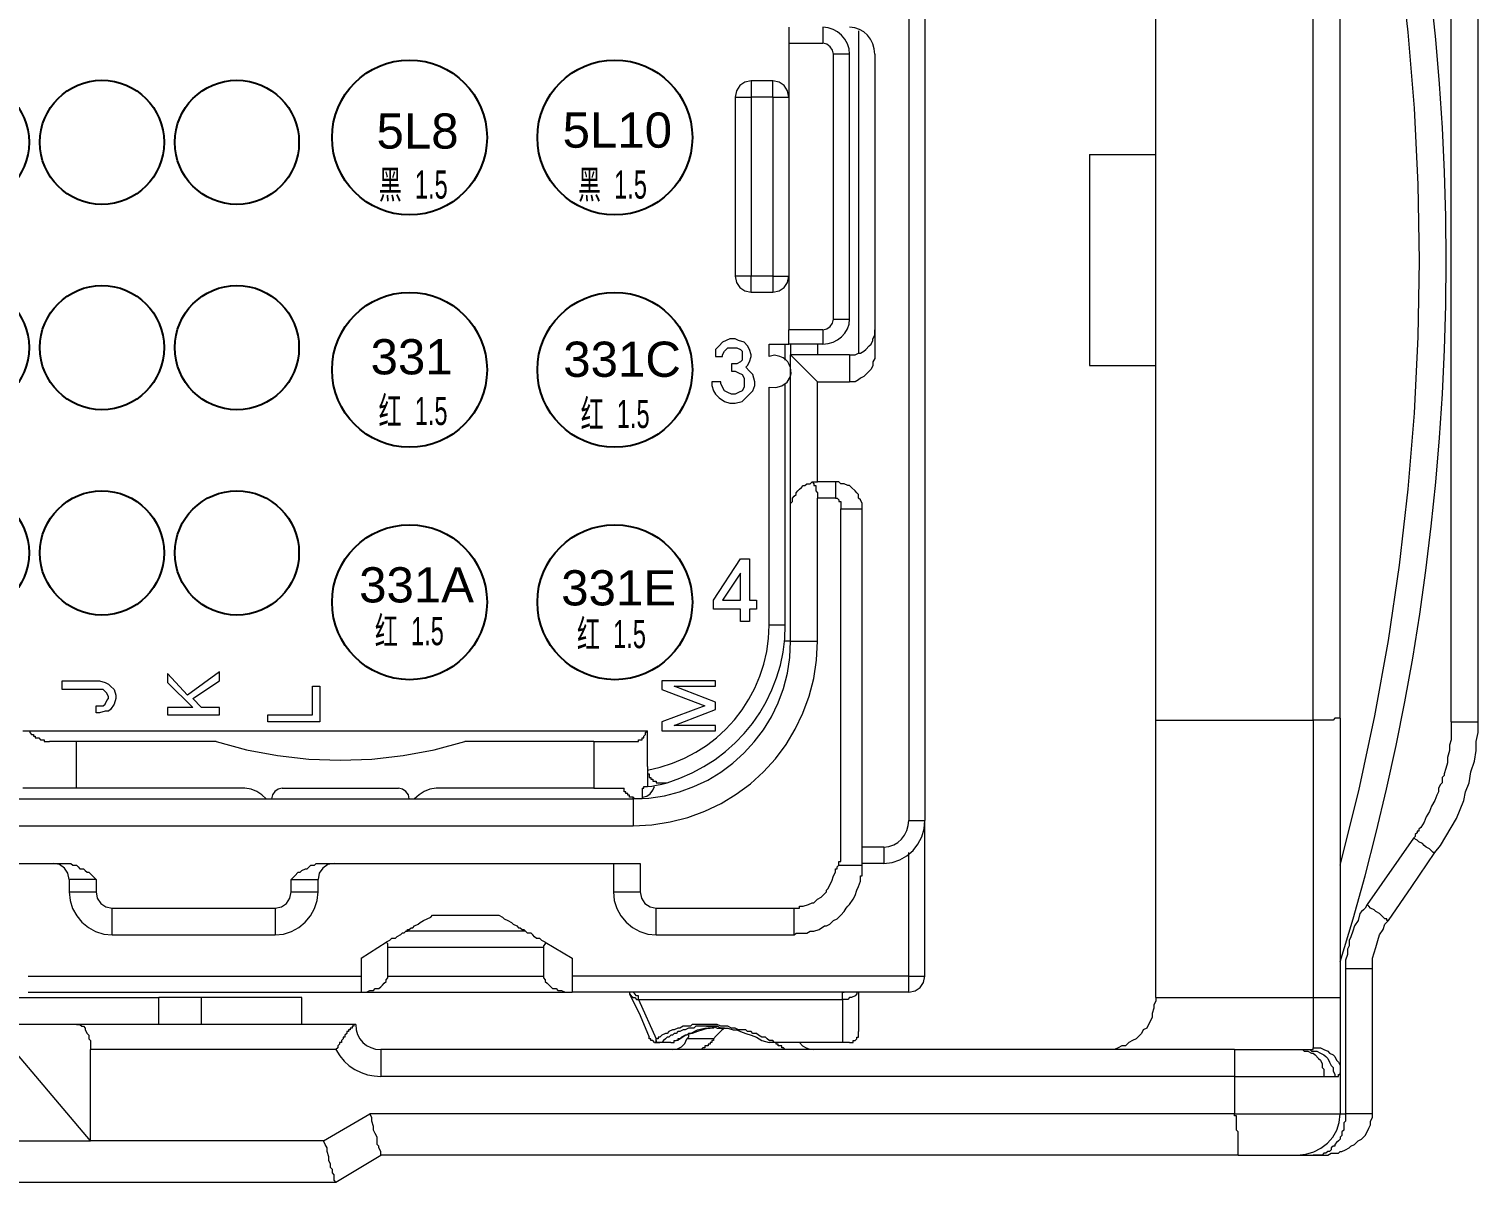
# Model space of a CAD drawing. Header units: millimetres. Extents: x 62 to 1873, y 998 to 1938.
# Drawn here: x 1420.99 to 1462.14, y 1427.22 to 1459.97 of the extents above; entities that cross this region are included whole.
import ezdxf

# ---------------------------------------------------------------- set-up
doc = ezdxf.new("R2010")
doc.units = ezdxf.units.MM
doc.layers.add('AM60', color=3, linetype='Continuous', lineweight=25)
doc.layers.add('AM_6', color=3, linetype='Continuous', lineweight=25)
doc.layers.add('线色线径', color=1, linetype='Continuous')
doc.styles.get("Standard").update_dxf_attribs({"font": 'arial.ttf'})

# ---------------------------------------------------------------- blocks, each defined once
blk = doc.blocks.new('*U10')
blk.add_circle((0, 0), 2.117)
blk = doc.blocks.new('*U11')
at = {"layer": 'AM_6', "color": 0, "linetype": 'ByBlock', "lineweight": -2, "transparency": 16777216}
for p in [(0, 21), (4.6, 21), (9.2, 21), (13.8, 21), (18.4, 21), (23, 21), (27.6, 21), (32.2, 21), (36.8, 21), (41.4, 21), (0, 14), (4.6, 14), (9.2, 14), (13.8, 14), (18.4, 14), (23, 14), (27.6, 14), (32.2, 14), (36.8, 14), (41.4, 14), (0, 7), (4.6, 7), (9.2, 7), (13.8, 7), (18.4, 7), (23, 7), (27.6, 7), (32.2, 7), (36.8, 7), (41.4, 7), (0, 0), (4.6, 0), (9.2, 0), (13.8, 0), (18.4, 0), (23, 0), (27.6, 0), (32.2, 0), (36.8, 0), (41.4, 0)]:
    blk.add_blockref('*U10', p, dxfattribs=at)
blk = doc.blocks.new('*U12')
blk.add_circle((0, 0), 2.641)
blk = doc.blocks.new('*U13')
at = {"layer": 'AM_6', "color": 0, "linetype": 'ByBlock', "lineweight": -2, "transparency": 16777216}
for p in [(0, 23.769), (7, 23.769), (0, 15.846), (7, 15.846), (0, 7.923), (7, 7.923), (0, 0), (7, 0)]:
    blk.add_blockref('*U12', p, dxfattribs=at)
blk = doc.blocks.new('A$C7FD7605A')
at = {"layer": 'AM_6', "lineweight": 9}
for points in [[(92.145, 7.51), (92.583, 8.972), (92.992, 10.441), (93.373, 11.915), (93.726, 13.395), (94.051, 14.879), (94.348, 16.368), (94.616, 17.86), (94.856, 19.357), (95.068, 20.856), (95.251, 22.359), (95.407, 23.863), (95.534, 25.37), (95.632, 26.878), (95.703, 28.388), (95.745, 29.898), (95.76, 31.409), (95.745, 32.92), (95.703, 34.43), (95.632, 35.94), (95.534, 37.448), (95.407, 38.955), (95.251, 40.459)], [(77.987, 50.547), (77.987, 12.333)], [(85.858, 15.751), (85.858, 17.035), (85.858, 18.376), (85.858, 19.66), (85.858, 20.94), (85.858, 22.285), (85.858, 23.565), (85.858, 24.906), (85.858, 26.19), (85.858, 27.47), (85.858, 28.815), (85.858, 30.095), (85.858, 31.44), (85.858, 32.72), (85.858, 34.065), (85.858, 35.345), (85.858, 36.69), (85.858, 37.97), (85.858, 39.254), (85.858, 40.596)], [(92.145, 15.812), (92.145, 17.095), (92.145, 18.437), (92.145, 19.721), (92.145, 21.001), (92.145, 22.285), (92.145, 23.626), (92.145, 24.906), (92.145, 26.19), (92.145, 27.531), (92.145, 28.815), (92.145, 30.095), (92.145, 31.44), (92.145, 32.72), (92.145, 34.004), (92.145, 35.345), (92.145, 36.629), (92.145, 37.97), (92.145, 39.254), (92.145, 40.535)], [(96.843, 15.69), (96.843, 17.095), (96.843, 18.559), (96.843, 19.903), (96.843, 21.184), (96.843, 22.346), (96.843, 23.504), (96.843, 24.479), (96.843, 25.458), (96.843, 26.129), (96.843, 26.861), (96.843, 27.409), (96.843, 28.023), (96.843, 28.51), (96.843, 28.998), (96.843, 29.425), (96.843, 29.912), (96.843, 30.587), (96.843, 31.257), (96.843, 31.989), (96.843, 32.781), (96.843, 33.699), (96.843, 34.553), (96.843, 35.589), (96.843, 36.629), (96.843, 37.727), (96.843, 38.889), (96.843, 40.169)], [(73.35, 39.376), (73.35, 39.315), (73.35, 39.254), (73.35, 39.133), (73.35, 39.072), (73.35, 39.011), (73.35, 38.889), (73.35, 38.828)], [(75.423, 38.458), (75.403, 38.639), (75.348, 38.809), (75.262, 38.965), (75.148, 39.102), (75.012, 39.215), (74.857, 39.302), (74.688, 39.357), (74.508, 39.376)], [(76.276, 38.458), (76.26, 38.639), (76.211, 38.809), (76.135, 38.965), (76.032, 39.102), (75.907, 39.215), (75.762, 39.302), (75.599, 39.357), (75.423, 39.376)], [(75.728, 39.254), (75.728, 28.266)], [(73.35, 38.828), (73.35, 29.059)], [(75.423, 29.425), (75.423, 38.458)], [(76.276, 38.458), (76.276, 28.327)], [(72.066, 37.544), (71.852, 37.501), (71.678, 37.384), (71.56, 37.209), (71.518, 36.995)], [(72.801, 37.544), (72.066, 37.544)], [(73.35, 36.995), (73.307, 37.209), (73.19, 37.384), (73.016, 37.501), (72.801, 37.544)], [(71.518, 36.995), (71.518, 30.891)], [(83.599, 35.041), (85.858, 35.041)], [(83.599, 35.041), (83.599, 27.84)], [(71.518, 30.891), (71.56, 30.677), (71.678, 30.501), (71.852, 30.382), (72.066, 30.339)], [(72.801, 30.339), (73.016, 30.382), (73.19, 30.501), (73.307, 30.677), (73.35, 30.891)], [(72.066, 30.339), (72.801, 30.339)], [(74.508, 28.571), (74.688, 28.588), (74.857, 28.636), (75.012, 28.713), (75.148, 28.815), (75.262, 28.94), (75.348, 29.086), (75.403, 29.248), (75.423, 29.425)], [(73.35, 28.571), (73.35, 28.632), (73.35, 28.693), (73.35, 28.754), (73.35, 28.815), (73.35, 28.876), (73.35, 28.998), (73.35, 29.059)], [(75.423, 28.205), (75.484, 28.205), (75.606, 28.205), (75.728, 28.266), (75.789, 28.266), (75.91, 28.327), (75.971, 28.388), (76.093, 28.51), (76.154, 28.571), (76.215, 28.693), (76.215, 28.754), (76.276, 28.876), (76.276, 28.998), (76.276, 29.059)], [(72.676, 28.571), (73.35, 28.571)], [(72.676, 27.104), (72.904, 27.093), (73.113, 27.15), (73.288, 27.276), (73.411, 27.47), (73.425, 27.567), (73.422, 27.67), (73.402, 27.775), (73.365, 27.876), (73.311, 27.969), (73.24, 28.048), (73.151, 28.108), (73.045, 28.144), (72.862, 28.19), (72.676, 28.144)], [(73.228, 28.023), (73.228, 28.571)], [(74.508, 28.571), (73.35, 28.571)], [(73.411, 28.571), (73.411, 28.205)], [(73.411, 28.205), (74.325, 27.287)], [(75.423, 28.205), (73.411, 28.205)], [(73.411, 22.955), (73.411, 28.205)], [(74.325, 28.571), (74.325, 28.205)], [(76.276, 28.327), (76.276, 28.205), (76.276, 28.084), (76.215, 27.962), (76.215, 27.84), (76.154, 27.714), (76.093, 27.653), (75.971, 27.531), (75.91, 27.47), (75.789, 27.409), (75.728, 27.348), (75.606, 27.287), (75.484, 27.287), (75.423, 27.287)], [(83.599, 27.84), (85.858, 27.84)], [(73.228, 18.985), (73.228, 27.226)], [(74.325, 27.287), (75.423, 27.287)], [(74.325, 23.87), (74.325, 27.287)], [(73.411, 22.955), (73.411, 23.016), (73.411, 23.077), (73.411, 23.138), (73.472, 23.199), (73.472, 23.26), (73.472, 23.321), (73.533, 23.382), (73.594, 23.443), (73.594, 23.504), (73.655, 23.565), (73.716, 23.626), (73.777, 23.687), (73.838, 23.748), (73.899, 23.748), (73.96, 23.809), (74.021, 23.809), (74.082, 23.809), (74.143, 23.87)], [(74.143, 23.87), (74.204, 23.87), (74.265, 23.87), (74.325, 23.87)], [(74.143, 23.87), (74.204, 23.809), (74.204, 23.748), (74.265, 23.748), (74.265, 23.626), (74.265, 23.565), (74.325, 23.504), (74.325, 23.382), (74.325, 23.321)], [(74.935, 23.87), (74.325, 23.87)], [(74.935, 23.87), (74.935, 23.809), (74.935, 23.748), (74.935, 23.687), (74.935, 23.626), (74.935, 23.565), (74.935, 23.504), (74.935, 23.382), (74.935, 23.321)], [(75.849, 22.955), (75.849, 23.077), (75.849, 23.138), (75.789, 23.26), (75.728, 23.321), (75.728, 23.443), (75.667, 23.504), (75.606, 23.565), (75.484, 23.687), (75.423, 23.748), (75.362, 23.748), (75.24, 23.809), (75.118, 23.809), (75.057, 23.87), (74.935, 23.87)], [(74.325, 18.437), (74.325, 23.321)], [(73.411, 18.437), (73.411, 22.955)], [(75.118, 22.955), (75.179, 22.955), (75.24, 22.955), (75.362, 22.955), (75.423, 22.955), (75.484, 22.955), (75.545, 22.955), (75.606, 22.955), (75.667, 22.955), (75.728, 22.955), (75.789, 22.955), (75.849, 22.955)], [(75.849, 10.805), (75.849, 10.866), (75.849, 10.927), (75.849, 10.988), (75.849, 11.049), (75.849, 11.297), (75.849, 11.541), (75.849, 11.601), (75.849, 11.662), (75.849, 11.784), (75.849, 11.845), (75.849, 11.906), (75.849, 11.967), (75.849, 13.065), (75.849, 14.166), (75.849, 14.227), (75.849, 14.288), (75.849, 15.446), (75.849, 16.604), (75.849, 16.665), (75.849, 16.73), (75.849, 16.791), (75.849, 16.852), (75.849, 16.913), (75.849, 17.035), (75.849, 17.095), (75.849, 17.156), (75.849, 17.949), (75.849, 18.741), (75.849, 19.107), (75.849, 19.412), (75.849, 19.903), (75.849, 20.391), (75.849, 21.062), (75.849, 21.732), (75.849, 21.793), (75.849, 21.915), (75.849, 21.976), (75.849, 22.037), (75.849, 22.098), (75.849, 22.22), (75.849, 22.59), (75.849, 22.955)], [(69.201, 13.613), (69.638, 13.767), (70.057, 13.952), (70.456, 14.167), (70.833, 14.411), (71.189, 14.681), (71.52, 14.976), (71.826, 15.295), (72.106, 15.636), (72.358, 15.998), (72.581, 16.379), (72.773, 16.778), (72.933, 17.193), (73.06, 17.623), (73.153, 18.066), (73.209, 18.52), (73.228, 18.985)], [(68.039, 12.15), (68.683, 12.182), (69.308, 12.278), (69.911, 12.432), (70.489, 12.643), (71.038, 12.908), (71.557, 13.222), (72.041, 13.583), (72.487, 13.989), (72.892, 14.435), (73.254, 14.919), (73.568, 15.437), (73.832, 15.987), (74.043, 16.565), (74.198, 17.168), (74.293, 17.793), (74.325, 18.437)], [(68.039, 13.065), (68.582, 13.092), (69.111, 13.173), (69.623, 13.304), (70.114, 13.483), (70.583, 13.708), (71.026, 13.976), (71.441, 14.284), (71.824, 14.629), (72.172, 15.01), (72.484, 15.423), (72.755, 15.865), (72.984, 16.335), (73.166, 16.83), (73.3, 17.347), (73.383, 17.883), (73.411, 18.437)], [(92.145, 15.812), (92.084, 15.812), (92.023, 15.812), (91.962, 15.812), (91.901, 15.751), (91.84, 15.751), (91.779, 15.751), (91.718, 15.751), (91.653, 15.751), (91.592, 15.751), (91.531, 15.751), (91.47, 15.751), (91.41, 15.751), (91.349, 15.751), (91.288, 15.751), (91.227, 15.751)], [(92.145, 15.812), (92.145, 6.29)], [(47.233, 15.385), (68.527, 15.385)], [(47.476, 15.385), (47.476, 15.324), (47.537, 15.263), (47.598, 15.263), (47.598, 15.202), (47.659, 15.202), (47.659, 15.141), (47.72, 15.141), (47.781, 15.141), (47.842, 15.08), (47.903, 15.08), (47.964, 15.08), (47.964, 15.019), (48.025, 15.019), (48.086, 15.019), (48.147, 15.019)], [(68.1, 15.019), (68.161, 15.019), (68.222, 15.019), (68.222, 15.08), (68.283, 15.08), (68.344, 15.08), (68.344, 15.141), (68.405, 15.141), (68.405, 15.202), (68.466, 15.263), (68.466, 15.324), (68.527, 15.385)], [(68.527, 14.166), (68.527, 15.385)], [(85.858, 15.751), (91.227, 15.751)], [(85.858, 6.29), (85.858, 15.751)], [(95.376, 11.236), (95.562, 11.48), (95.745, 11.784), (95.928, 12.089), (96.111, 12.394), (96.233, 12.699), (96.355, 13.004), (96.416, 13.308), (96.538, 13.613), (96.599, 13.983), (96.721, 14.348), (96.782, 14.714), (96.782, 15.019), (96.843, 15.324), (96.843, 15.69)], [(49.061, 15.019), (48.878, 15.019), (48.696, 15.019), (48.513, 15.019), (48.33, 15.019), (48.147, 15.019)], [(53.824, 15.019), (49.061, 15.019)], [(53.824, 15.019), (54.863, 14.739), (55.92, 14.539), (56.989, 14.419), (58.063, 14.379), (59.138, 14.419), (60.207, 14.539), (61.264, 14.739), (62.305, 15.019)], [(66.698, 15.019), (62.305, 15.019)], [(66.698, 15.019), (66.881, 15.019), (67.064, 15.019), (67.246, 15.019), (67.368, 15.019), (67.551, 15.019), (67.734, 15.019), (67.856, 15.019), (67.978, 15.019), (68.1, 15.019)], [(68.527, 14.166), (68.527, 14.082), (68.527, 14.044)], [(68.527, 14.166), (68.527, 13.491)], [(68.527, 14.044), (68.527, 13.983), (68.527, 13.918), (68.588, 13.918), (68.588, 13.857), (68.588, 13.796), (68.649, 13.796), (68.649, 13.735), (68.71, 13.735), (68.71, 13.674), (68.77, 13.674), (68.831, 13.674), (68.831, 13.613), (68.892, 13.613), (68.957, 13.613), (69.018, 13.613), (69.079, 13.613), (69.14, 13.613), (69.201, 13.613)], [(49.061, 13.43), (48.878, 13.43), (48.696, 13.43), (48.574, 13.43), (48.391, 13.43), (48.269, 13.43), (48.086, 13.43), (47.964, 13.43), (47.842, 13.43), (47.72, 13.43), (47.598, 13.43), (47.537, 13.43), (47.415, 13.43), (47.354, 13.43), (47.294, 13.43), (47.233, 13.43)], [(54.799, 13.43), (49.061, 13.43)], [(55.531, 13.065), (55.382, 13.199), (55.211, 13.316), (55.016, 13.399), (54.799, 13.43)], [(56.079, 13.43), (55.945, 13.399), (55.828, 13.316), (55.745, 13.199), (55.714, 13.065)], [(56.079, 13.43), (60.046, 13.43)], [(60.411, 13.065), (60.38, 13.199), (60.297, 13.316), (60.18, 13.399), (60.046, 13.43)], [(61.33, 13.43), (61.11, 13.399), (60.915, 13.316), (60.743, 13.199), (60.594, 13.065)], [(66.698, 13.43), (61.33, 13.43)], [(66.698, 13.43), (66.881, 13.43), (67.064, 13.43), (67.186, 13.43), (67.368, 13.43), (67.49, 13.43), (67.673, 13.43)], [(67.673, 13.43), (67.734, 13.43)], [(68.344, 13.125), (68.344, 13.065), (68.283, 13.065), (68.222, 13.065), (68.161, 13.065), (68.1, 13.065), (68.039, 13.125), (67.978, 13.125), (67.917, 13.125), (67.917, 13.186), (67.856, 13.186), (67.856, 13.247), (67.795, 13.247), (67.795, 13.308), (67.734, 13.308), (67.734, 13.369), (67.734, 13.43)], [(68.344, 13.125), (68.505, 13.157), (68.626, 13.24), (68.712, 13.357), (68.77, 13.491)], [(68.344, 13.43), (68.405, 13.43), (68.405, 13.491), (68.466, 13.491), (68.527, 13.491)], [(68.344, 13.43), (68.344, 13.125)], [(68.527, 13.491), (68.675, 13.502), (68.841, 13.529), (69.018, 13.568), (69.201, 13.613)], [(12.329, 13.065), (68.039, 13.065)], [(13.183, 12.15), (68.039, 12.15)], [(76.585, 10.866), (76.873, 10.897), (77.138, 10.984), (77.377, 11.121), (77.583, 11.302), (77.752, 11.521), (77.879, 11.769), (77.959, 12.042), (77.987, 12.333)], [(77.987, 7.022), (77.987, 12.333)], [(95.376, 11.236), (95.315, 11.236), (95.254, 11.297), (95.193, 11.358), (95.071, 11.419), (95.01, 11.48), (94.949, 11.541), (94.827, 11.601), (94.766, 11.662), (94.644, 11.723)], [(93.791, 8.915), (94.583, 10.074), (95.376, 11.236)], [(31.551, 10.866), (48.635, 10.866)], [(48.818, 10.317), (48.775, 10.532), (48.658, 10.706), (48.483, 10.823), (48.269, 10.866)], [(48.635, 10.866), (48.696, 10.866), (48.757, 10.866), (48.818, 10.866), (48.878, 10.866), (48.939, 10.805), (49, 10.805), (49.061, 10.805), (49.122, 10.744), (49.183, 10.683), (49.305, 10.683), (49.366, 10.622), (49.427, 10.561), (49.488, 10.561), (49.61, 10.439), (49.732, 10.317)], [(56.384, 10.317), (56.506, 10.439), (56.628, 10.561), (56.689, 10.561), (56.75, 10.622), (56.872, 10.683), (56.933, 10.683), (56.994, 10.744), (57.055, 10.805), (57.116, 10.805), (57.177, 10.805), (57.238, 10.866), (57.299, 10.866), (57.36, 10.866), (57.42, 10.866), (57.481, 10.866), (57.546, 10.866)], [(57.851, 10.866), (57.636, 10.823), (57.461, 10.706), (57.342, 10.532), (57.299, 10.317)], [(57.546, 10.866), (68.283, 10.866)], [(67.368, 10.866), (67.368, 9.891)], [(73.533, 8.424), (73.594, 8.489), (73.716, 8.489), (73.777, 8.489), (73.838, 8.489), (73.96, 8.489), (74.082, 8.55), (74.204, 8.55), (74.386, 8.611), (74.569, 8.733), (74.63, 8.733), (74.752, 8.793), (74.874, 8.915), (74.996, 8.976), (75.057, 9.037), (75.118, 9.098), (75.24, 9.22), (75.301, 9.342), (75.362, 9.403), (75.423, 9.464), (75.545, 9.647), (75.606, 9.769), (75.667, 9.952), (75.728, 10.074), (75.789, 10.257), (75.789, 10.439), (75.849, 10.439), (75.849, 10.5), (75.849, 10.561), (75.849, 10.622), (75.849, 10.683), (75.849, 10.744), (75.849, 10.805)], [(75.057, 10.805), (75.179, 10.805), (75.24, 10.805), (75.362, 10.805), (75.484, 10.805), (75.545, 10.805), (75.667, 10.805), (75.728, 10.805), (75.789, 10.805), (75.849, 10.805)], [(76.585, 10.866), (75.849, 10.866)], [(48.818, 10.317), (48.818, 9.891)], [(48.818, 9.891), (48.848, 9.6), (48.935, 9.327), (49.072, 9.078), (49.252, 8.86), (49.47, 8.679), (49.719, 8.542), (49.993, 8.454), (50.284, 8.424)], [(55.836, 8.424), (56.126, 8.454), (56.398, 8.542), (56.647, 8.679), (56.864, 8.86), (57.045, 9.078), (57.181, 9.327), (57.268, 9.6), (57.299, 9.891)], [(57.299, 9.891), (57.299, 10.317)], [(67.368, 9.891), (67.399, 9.6), (67.486, 9.327), (67.622, 9.078), (67.803, 8.86), (68.02, 8.679), (68.269, 8.542), (68.541, 8.454), (68.831, 8.424)], [(93.791, 8.915), (93.73, 8.915), (93.73, 8.976), (93.669, 8.976), (93.608, 9.037), (93.547, 9.098), (93.486, 9.159), (93.364, 9.22), (93.303, 9.281), (93.181, 9.342), (93.12, 9.403), (93.059, 9.464)], [(60.289, 8.55), (60.35, 8.55), (60.35, 8.611), (60.411, 8.611), (60.472, 8.672), (60.533, 8.672), (60.594, 8.733), (60.716, 8.793), (60.777, 8.854), (60.899, 8.915), (61.021, 8.976), (61.143, 9.037), (61.204, 9.098)], [(63.463, 9.098), (63.585, 9.037), (63.646, 8.976), (63.768, 8.915), (63.89, 8.854), (63.951, 8.793), (64.073, 8.733), (64.134, 8.672), (64.195, 8.672), (64.256, 8.611), (64.317, 8.611), (64.378, 8.55)], [(93.242, 7.266), (93.242, 7.449), (93.242, 7.631), (93.303, 7.814), (93.364, 7.997), (93.425, 8.241), (93.486, 8.424), (93.608, 8.611), (93.669, 8.793), (93.791, 8.915)], [(50.284, 8.424), (55.836, 8.424)], [(60.289, 8.55), (60.228, 8.489), (60.168, 8.489), (60.107, 8.424), (59.985, 8.363), (59.924, 8.302), (59.802, 8.302), (59.741, 8.241), (59.619, 8.18)], [(64.378, 8.55), (60.289, 8.55)], [(65.048, 8.18), (64.926, 8.241), (64.865, 8.302), (64.743, 8.302), (64.682, 8.363), (64.621, 8.424), (64.56, 8.489), (64.499, 8.489), (64.439, 8.489), (64.378, 8.55)], [(68.831, 8.424), (73.533, 8.424)], [(58.765, 7.631), (59.619, 8.18)], [(59.68, 7.997), (59.68, 8.058), (59.68, 8.119), (59.619, 8.18)], [(59.68, 7.022), (59.68, 7.997)], [(65.048, 8.18), (65.048, 8.119), (64.987, 8.058), (64.987, 7.997)], [(64.987, 7.997), (64.987, 7.022)], [(65.048, 8.18), (65.966, 7.631)], [(58.765, 7.631), (58.765, 6.473)], [(65.966, 7.631), (65.966, 6.473)], [(58.765, 6.473), (58.826, 6.473), (58.948, 6.473), (59.07, 6.534), (59.192, 6.534), (59.253, 6.595), (59.375, 6.595), (59.436, 6.656), (59.497, 6.717), (59.558, 6.778), (59.619, 6.839), (59.619, 6.9), (59.68, 6.961), (59.68, 7.022)], [(64.987, 7.022), (64.987, 6.961), (65.048, 6.9), (65.048, 6.839), (65.109, 6.778), (65.174, 6.717), (65.235, 6.656), (65.296, 6.595), (65.418, 6.595), (65.479, 6.534), (65.601, 6.534), (65.722, 6.473), (65.844, 6.473), (65.966, 6.473)], [(77.438, 6.473), (77.653, 6.516), (77.827, 6.633), (77.944, 6.808), (77.987, 7.022)], [(93.242, 2.32), (93.242, 2.686), (93.242, 3.117), (93.242, 3.421), (93.242, 3.726), (93.242, 3.97), (93.242, 4.214), (93.242, 4.397), (93.242, 4.58), (93.242, 4.884), (93.242, 5.189), (93.242, 5.616), (93.242, 6.107), (93.242, 6.656), (93.242, 7.266)], [(47.415, 6.473), (58.765, 6.473)], [(58.765, 6.473), (65.966, 6.473)], [(77.438, 6.473), (65.966, 6.473)], [(67.917, 6.473), (67.917, 6.412)], [(68.222, 6.229), (68.222, 6.351), (68.161, 6.351), (68.1, 6.412), (68.039, 6.473), (67.978, 6.473)], [(75.179, 6.229), (75.179, 6.29), (75.179, 6.351), (75.179, 6.412), (75.179, 6.473), (75.24, 6.473)], [(75.667, 6.473), (75.667, 6.412), (75.606, 6.351), (75.484, 6.29), (75.423, 6.29), (75.362, 6.229), (75.24, 6.229), (75.179, 6.229)], [(75.728, 6.473), (75.728, 5.128)], [(46.501, 6.29), (51.869, 6.29)], [(53.332, 6.29), (53.21, 6.29), (53.089, 6.29), (52.967, 6.29), (52.845, 6.29), (52.662, 6.29), (52.54, 6.29), (52.357, 6.29), (52.235, 6.29), (52.052, 6.29), (51.869, 6.29)], [(56.75, 6.29), (56.689, 6.29), (56.628, 6.29), (56.567, 6.29), (56.506, 6.29), (56.384, 6.29), (56.262, 6.29), (56.14, 6.29), (56.018, 6.29), (55.896, 6.29), (55.714, 6.29), (55.531, 6.29), (55.348, 6.29), (55.104, 6.29), (54.921, 6.29), (54.677, 6.29), (54.433, 6.29), (54.19, 6.29), (53.885, 6.29), (53.637, 6.29), (53.332, 6.29)], [(56.75, 5.372), (56.75, 6.29)], [(67.917, 6.412), (68.283, 5.681), (68.588, 4.945)], [(67.917, 6.412), (67.978, 6.351), (68.039, 6.29), (68.1, 6.29), (68.161, 6.229), (68.222, 6.229)], [(85.858, 6.29), (85.858, 6.168), (85.797, 6.046), (85.797, 5.925), (85.736, 5.742), (85.736, 5.616), (85.675, 5.494), (85.614, 5.372), (85.554, 5.25), (85.432, 5.189), (85.371, 5.067), (85.249, 4.945), (85.188, 4.884), (85.066, 4.823), (84.944, 4.763), (84.822, 4.641), (84.7, 4.641), (84.578, 4.58), (84.456, 4.519), (84.334, 4.519), (84.151, 4.519), (84.026, 4.519)], [(91.227, 6.29), (91.227, 6.229), (91.227, 6.168), (91.227, 6.046), (91.227, 5.864), (91.227, 5.681), (91.227, 5.555), (91.227, 5.372), (91.227, 5.25), (91.227, 5.128), (91.227, 5.067), (91.227, 4.945), (91.227, 4.823), (91.227, 4.763), (91.227, 4.702), (91.227, 4.641), (91.227, 4.58)], [(92.145, 6.29), (92.145, 6.229), (92.145, 6.168), (92.145, 5.925), (92.145, 5.742), (92.145, 5.494), (92.145, 5.311), (92.145, 5.128), (92.145, 4.945), (92.145, 4.763), (92.145, 4.641), (92.145, 4.458), (92.145, 4.336), (92.145, 4.214), (92.145, 4.092), (92.145, 3.97), (92.145, 3.909), (92.145, 3.787), (92.145, 3.726)], [(49.061, 5.372), (46.501, 5.372)], [(49.549, 1.406), (46.501, 5.006)], [(49.061, 5.372), (49.122, 5.372), (49.183, 5.372), (49.244, 5.311), (49.305, 5.311), (49.366, 5.25), (49.366, 5.189), (49.427, 5.067), (49.488, 5.006), (49.488, 4.884), (49.549, 4.823), (49.549, 4.702), (49.549, 4.58), (49.549, 4.519)], [(58.583, 5.372), (49.061, 5.372)], [(58.583, 5.372), (58.522, 5.372), (58.522, 5.311), (58.461, 5.311), (58.461, 5.25), (58.4, 5.25), (58.4, 5.189), (58.339, 5.189), (58.339, 5.128), (58.278, 5.128), (58.278, 5.067), (58.217, 5.006), (58.217, 4.945), (58.156, 4.945), (58.156, 4.884), (58.095, 4.823), (58.095, 4.763), (58.034, 4.763), (58.034, 4.702), (57.973, 4.641), (57.973, 4.58), (57.912, 4.519)], [(58.583, 5.372), (58.599, 5.195), (58.647, 5.033), (58.724, 4.888), (58.826, 4.763), (58.952, 4.66), (59.097, 4.583), (59.259, 4.535), (59.436, 4.519)], [(68.77, 4.763), (68.71, 4.823), (68.649, 4.823), (68.649, 4.884), (68.588, 4.884), (68.588, 4.945)], [(71.152, 5.25), (71.03, 5.25), (70.908, 5.311), (70.847, 5.311), (70.786, 5.311), (70.725, 5.311), (70.664, 5.311), (70.603, 5.311), (70.542, 5.311), (70.481, 5.311), (70.42, 5.311), (70.359, 5.311), (70.298, 5.311), (70.237, 5.311), (70.176, 5.311), (70.115, 5.25), (70.054, 5.25), (69.993, 5.25), (69.933, 5.25), (69.811, 5.189), (69.75, 5.189), (69.628, 5.128), (69.567, 5.128), (69.506, 5.067), (69.445, 5.067), (69.384, 5.006), (69.323, 5.006), (69.262, 4.945), (69.201, 4.945), (69.14, 4.884), (69.079, 4.823), (69.018, 4.763)], [(70.847, 5.311), (70.786, 5.25), (70.603, 5.25), (70.42, 5.189), (70.237, 5.128), (70.054, 5.067), (69.933, 5.067), (69.872, 5.006), (69.811, 5.006), (69.689, 4.945), (69.628, 4.884), (69.567, 4.823), (69.506, 4.823)], [(69.628, 4.884), (69.811, 5.006), (69.993, 5.067), (70.237, 5.189), (70.481, 5.25), (70.664, 5.25), (70.908, 5.311)], [(69.933, 5.006), (69.932, 4.97), (69.925, 4.945), (69.907, 4.921), (69.872, 4.884)], [(70.542, 5.311), (70.664, 5.311), (70.786, 5.311)], [(70.786, 5.311), (70.908, 5.25), (71.03, 5.25), (71.152, 5.25), (71.274, 5.25), (71.457, 5.189), (71.578, 5.189), (71.7, 5.128), (71.883, 5.067), (72.066, 5.006), (72.249, 4.945), (72.432, 4.823), (72.676, 4.763)], [(71.152, 5.25), (71.06, 5.184), (70.969, 5.09), (70.877, 4.984), (70.786, 4.884)], [(75.423, 4.763), (75.484, 4.763), (75.545, 4.763), (75.545, 4.823), (75.606, 4.823), (75.667, 4.884), (75.667, 4.945), (75.728, 4.945), (75.728, 5.006), (75.728, 5.067), (75.728, 5.128)], [(75.423, 4.763), (75.484, 4.763), (75.545, 4.763), (75.545, 4.823), (75.606, 4.823), (75.667, 4.884), (75.667, 4.945), (75.728, 4.945), (75.728, 5.006), (75.728, 5.067), (75.728, 5.128)], [(49.549, 1.406), (49.549, 4.519)], [(88.544, 4.519), (59.436, 4.519)], [(68.831, 4.823), (68.831, 4.763), (68.77, 4.763)], [(68.77, 4.763), (68.831, 4.763), (68.892, 4.763), (68.957, 4.763)], [(68.831, 4.823), (68.831, 4.884)], [(68.957, 4.763), (68.892, 4.763), (68.831, 4.763), (68.831, 4.823)], [(69.018, 4.763), (68.957, 4.763)], [(69.323, 4.763), (69.018, 4.763)], [(69.323, 4.763), (69.384, 4.763), (69.445, 4.763), (69.445, 4.823), (69.506, 4.823)], [(69.384, 4.519), (69.554, 4.542), (69.696, 4.61), (69.804, 4.724), (69.872, 4.884)], [(69.628, 4.884), (69.567, 4.884), (69.567, 4.823), (69.506, 4.823)], [(70.786, 4.884), (70.786, 4.823), (70.725, 4.823), (70.725, 4.763), (70.664, 4.763), (70.664, 4.702), (70.603, 4.702), (70.603, 4.641), (70.542, 4.641), (70.481, 4.641), (70.481, 4.58), (70.42, 4.58), (70.359, 4.519), (70.298, 4.519), (70.237, 4.519), (70.176, 4.519), (70.115, 4.519), (70.054, 4.519), (69.993, 4.519)], [(72.862, 4.763), (72.801, 4.763), (72.741, 4.763), (72.676, 4.763)], [(73.594, 4.519), (73.533, 4.519), (73.472, 4.519), (73.411, 4.519), (73.35, 4.519), (73.289, 4.519), (73.228, 4.519), (73.167, 4.58), (73.106, 4.58), (73.106, 4.641), (73.045, 4.641), (72.984, 4.641), (72.984, 4.702), (72.923, 4.702), (72.923, 4.763), (72.862, 4.763)], [(75.179, 4.763), (72.862, 4.763)], [(73.716, 4.763), (73.818, 4.647), (73.937, 4.572), (74.067, 4.531), (74.204, 4.519)], [(75.423, 4.763), (75.362, 4.763), (75.301, 4.763), (75.24, 4.763), (75.179, 4.763)], [(88.544, 4.519), (88.544, 4.458), (88.544, 4.397), (88.544, 4.336), (88.544, 4.275), (88.544, 4.214), (88.544, 4.153), (88.544, 4.092), (88.544, 4.031), (88.544, 3.97), (88.544, 3.909), (88.544, 3.848), (88.544, 3.787), (88.544, 3.726), (88.544, 3.665), (88.544, 3.604)], [(88.544, 4.519), (88.788, 4.519), (89.032, 4.519), (89.215, 4.519), (89.398, 4.519), (89.581, 4.519), (89.764, 4.519), (89.946, 4.519), (90.068, 4.519), (90.251, 4.519), (90.373, 4.519), (90.495, 4.519), (90.617, 4.519), (90.739, 4.519), (90.861, 4.519)], [(90.861, 4.519), (90.983, 4.519), (91.044, 4.519), (91.105, 4.519)], [(90.861, 4.519), (90.922, 4.458), (91.044, 4.458), (91.166, 4.397), (91.227, 4.397), (91.288, 4.336), (91.41, 4.214), (91.47, 4.153), (91.531, 4.031), (91.531, 3.909), (91.592, 3.848), (91.592, 3.726), (91.592, 3.604)], [(91.105, 4.519), (91.166, 4.519), (91.227, 4.519), (91.227, 4.58)], [(91.105, 4.519), (91.166, 4.458), (91.288, 4.458), (91.349, 4.458), (91.47, 4.397), (91.592, 4.336), (91.653, 4.275), (91.718, 4.214), (91.779, 4.092), (91.84, 3.97), (91.901, 3.909), (91.901, 3.787), (91.962, 3.665), (91.962, 3.604)], [(91.227, 4.58), (91.349, 4.58), (91.47, 4.58), (91.592, 4.519), (91.718, 4.458), (91.779, 4.397), (91.901, 4.336), (91.962, 4.275), (92.023, 4.153), (92.084, 4.092), (92.145, 3.97), (92.145, 3.848), (92.145, 3.726)], [(88.544, 3.604), (88.788, 3.604), (88.971, 3.604), (89.215, 3.604), (89.398, 3.604), (89.642, 3.604), (89.825, 3.604), (90.068, 3.604), (90.251, 3.604), (90.434, 3.604), (90.617, 3.604), (90.8, 3.604), (90.983, 3.604), (91.166, 3.604), (91.349, 3.604), (91.47, 3.604), (91.592, 3.604)], [(91.592, 3.604), (91.779, 3.604), (91.901, 3.604), (91.962, 3.604)], [(91.962, 3.604), (92.023, 3.604), (92.084, 3.604), (92.084, 3.665), (92.145, 3.665), (92.145, 3.726)], [(92.145, 3.726), (92.145, 2.32)], [(59.436, 0.918), (59.436, 0.979), (59.436, 1.04), (59.375, 1.162), (59.375, 1.223), (59.314, 1.284), (59.314, 1.406), (59.314, 1.528), (59.253, 1.65), (59.192, 1.772), (59.192, 1.894), (59.131, 2.076), (59.131, 2.198), (59.07, 2.32)], [(88.666, 0.918), (88.666, 0.979), (88.666, 1.04), (88.666, 1.101), (88.666, 1.162), (88.666, 1.223), (88.666, 1.284), (88.666, 1.345), (88.666, 1.406), (88.666, 1.467), (88.666, 1.528), (88.666, 1.589), (88.666, 1.65), (88.666, 1.711), (88.605, 1.772), (88.605, 1.833), (88.605, 1.894), (88.605, 1.955), (88.605, 2.016), (88.605, 2.076), (88.605, 2.137), (88.605, 2.198), (88.605, 2.259), (88.544, 2.259), (88.544, 2.32)], [(90.678, 0.918), (90.969, 0.946), (91.242, 1.026), (91.49, 1.153), (91.709, 1.322), (91.89, 1.528), (92.027, 1.767), (92.114, 2.033), (92.145, 2.32)], [(92.328, 2.32), (92.328, 2.259), (92.328, 2.137), (92.328, 2.076), (92.267, 2.016), (92.267, 1.894), (92.267, 1.833), (92.267, 1.772), (92.206, 1.711), (92.206, 1.589), (92.145, 1.528), (92.145, 1.467), (92.084, 1.406), (92.023, 1.345), (91.962, 1.284), (91.962, 1.223), (91.901, 1.223), (91.84, 1.162), (91.84, 1.101), (91.779, 1.04), (91.718, 1.04), (91.653, 0.979), (91.592, 0.979), (91.531, 0.918), (91.47, 0.918), (91.41, 0.918), (91.349, 0.918), (91.288, 0.918), (91.227, 0.918)], [(91.227, 0.918), (91.41, 0.918), (91.531, 0.918), (91.718, 0.918), (91.84, 0.979), (91.962, 0.979), (92.084, 0.979), (92.145, 1.04), (92.206, 1.04), (92.328, 1.101), (92.45, 1.162), (92.511, 1.223), (92.633, 1.284), (92.754, 1.406), (92.876, 1.467), (92.998, 1.589), (93.059, 1.711), (93.12, 1.833), (93.181, 1.955), (93.181, 2.076), (93.242, 2.198), (93.242, 2.32)], [(93.242, 2.32), (93.181, 2.32), (93.12, 2.32), (93.059, 2.32), (92.937, 2.32), (92.876, 2.32), (92.754, 2.32), (92.693, 2.32), (92.572, 2.32), (92.45, 2.32), (92.328, 2.32)], [(40.215, 1.406), (49.549, 1.406)], [(57.912, 0), (57.851, 0.061), (57.851, 0.122), (57.851, 0.187), (57.851, 0.248), (57.79, 0.309), (57.79, 0.431), (57.729, 0.492), (57.729, 0.613), (57.668, 0.735), (57.668, 0.857), (57.607, 1.04), (57.607, 1.162), (57.546, 1.284), (57.481, 1.406)], [(57.912, 0), (59.436, 0.918)], [(88.666, 0.918), (59.436, 0.918)], [(88.666, 0.918), (88.849, 0.918), (89.032, 0.918), (89.215, 0.918), (89.398, 0.918), (89.52, 0.918), (89.703, 0.918), (89.825, 0.918), (90.007, 0.918), (90.129, 0.918), (90.251, 0.918), (90.373, 0.918), (90.434, 0.918), (90.495, 0.918), (90.556, 0.918), (90.617, 0.918), (90.678, 0.918)], [(90.678, 0.918), (91.227, 0.918)], [(40.215, 0), (57.912, 0)]]:
    blk.add_lwpolyline(points, dxfattribs=at)
at = {"layer": 'AM_6', "lineweight": 5}
for points in [[(92.145, 10.805), (92.778, 13.343), (93.326, 15.896), (93.79, 18.462), (94.17, 21.039), (94.465, 23.625), (94.676, 26.217), (94.803, 28.815), (94.845, 31.415), (94.803, 34.016), (94.676, 36.616), (94.465, 39.212), (94.17, 41.803), (93.79, 44.387), (93.326, 46.961), (92.778, 49.523), (92.145, 52.071)], [(77.438, 50.547), (77.438, 12.333)], [(91.227, 15.751), (91.227, 17.035), (91.227, 18.376), (91.227, 19.66), (91.227, 20.94), (91.227, 22.285), (91.227, 23.565), (91.227, 24.906), (91.227, 26.19), (91.227, 27.47), (91.227, 28.815), (91.227, 30.095), (91.227, 31.44), (91.227, 32.72), (91.227, 34.065), (91.227, 35.345), (91.227, 36.69), (91.227, 37.97), (91.227, 39.254), (91.227, 40.596)], [(95.928, 15.69), (95.928, 47.191)], [(74.508, 39.376), (74.508, 39.315), (74.508, 39.254), (74.508, 39.133), (74.508, 39.072), (74.508, 39.011), (74.508, 38.889), (74.508, 38.828)], [(73.35, 38.828), (74.508, 38.828)], [(74.874, 38.458), (74.843, 38.593), (74.76, 38.712), (74.643, 38.796), (74.508, 38.828)], [(75.423, 38.458), (75.362, 38.458), (75.301, 38.458), (75.24, 38.458), (75.179, 38.458), (75.118, 38.458), (75.057, 38.458), (74.935, 38.458), (74.874, 38.458)], [(74.874, 29.425), (74.874, 38.458)], [(72.066, 37.544), (72.066, 37.483), (72.066, 37.422), (72.066, 37.361), (72.066, 37.3), (72.066, 37.178), (72.066, 37.117), (72.066, 36.995)], [(72.801, 36.995), (72.801, 37.117), (72.801, 37.178), (72.801, 37.3), (72.801, 37.361), (72.801, 37.422), (72.801, 37.483), (72.801, 37.544)], [(71.518, 36.995), (71.578, 36.995), (71.639, 36.995), (71.7, 36.995), (71.822, 36.995), (71.883, 36.995), (71.944, 36.995), (72.066, 36.995)], [(72.801, 36.995), (72.066, 36.995)], [(72.066, 36.995), (72.066, 30.891)], [(72.801, 36.995), (72.862, 36.995), (72.984, 36.995), (73.045, 36.995), (73.106, 36.995), (73.228, 36.995), (73.289, 36.995), (73.35, 36.995)], [(72.801, 36.995), (72.801, 30.891)], [(72.066, 30.891), (71.944, 30.891), (71.883, 30.891), (71.822, 30.891), (71.7, 30.891), (71.639, 30.891), (71.578, 30.891), (71.518, 30.891)], [(72.066, 30.339), (72.066, 30.4), (72.066, 30.461), (72.066, 30.522), (72.066, 30.587), (72.066, 30.709), (72.066, 30.77), (72.066, 30.891)], [(72.801, 30.891), (72.066, 30.891)], [(72.801, 30.891), (72.801, 30.77), (72.801, 30.709), (72.801, 30.587), (72.801, 30.522), (72.801, 30.461), (72.801, 30.4), (72.801, 30.339)], [(72.801, 30.891), (72.862, 30.891), (72.984, 30.891), (73.045, 30.891), (73.106, 30.891), (73.228, 30.891), (73.289, 30.891), (73.35, 30.891)], [(74.508, 29.059), (74.643, 29.09), (74.76, 29.173), (74.843, 29.29), (74.874, 29.425)], [(74.874, 29.425), (74.935, 29.425), (75.057, 29.425), (75.118, 29.425), (75.179, 29.425), (75.24, 29.425), (75.301, 29.425), (75.362, 29.425), (75.423, 29.425)], [(74.508, 29.059), (73.35, 29.059)], [(74.508, 29.059), (74.508, 28.998), (74.508, 28.876), (74.508, 28.815), (74.508, 28.754), (74.508, 28.693), (74.508, 28.632), (74.508, 28.571)], [(72.676, 28.144), (72.676, 28.571)], [(75.423, 28.205), (75.423, 27.287)], [(72.676, 18.985), (72.676, 27.104)], [(74.935, 23.321), (74.325, 23.321)], [(74.935, 23.321), (74.996, 23.321), (75.057, 23.26), (75.057, 23.199), (75.118, 23.199), (75.118, 23.138), (75.118, 23.077), (75.118, 23.016), (75.118, 22.955)], [(75.057, 10.805), (75.057, 10.866), (75.057, 10.927), (75.118, 10.927), (75.118, 10.988), (75.118, 11.049), (75.118, 11.297), (75.118, 11.541), (75.118, 11.601), (75.118, 11.662), (75.118, 11.784), (75.118, 11.845), (75.118, 11.906), (75.118, 11.967), (75.118, 13.065), (75.118, 14.166), (75.118, 14.227), (75.118, 14.288), (75.118, 15.446), (75.118, 16.604), (75.118, 16.665), (75.118, 16.73), (75.118, 16.791), (75.118, 16.852), (75.118, 16.913), (75.118, 17.035), (75.118, 17.095), (75.118, 17.156), (75.118, 17.949), (75.118, 18.741), (75.118, 19.107), (75.118, 19.412), (75.118, 19.903), (75.118, 20.391), (75.118, 21.062), (75.118, 21.732), (75.118, 21.793), (75.118, 21.915), (75.118, 21.976), (75.118, 22.037), (75.118, 22.098), (75.118, 22.22), (75.118, 22.59), (75.118, 22.955)], [(68.527, 14.044), (68.966, 14.143), (69.389, 14.278), (69.794, 14.449), (70.18, 14.652), (70.544, 14.887), (70.886, 15.151), (71.203, 15.442), (71.494, 15.759), (71.757, 16.099), (71.991, 16.461), (72.193, 16.843), (72.362, 17.243), (72.497, 17.659), (72.595, 18.089), (72.655, 18.532), (72.676, 18.985)], [(73.228, 18.985), (73.167, 18.985), (73.106, 18.985), (73.045, 18.985), (72.984, 18.985), (72.862, 18.985), (72.801, 18.985), (72.676, 18.985)], [(73.411, 18.437), (73.289, 18.437), (73.228, 18.437)], [(73.411, 18.437), (74.325, 18.437)], [(91.227, 15.751), (91.227, 6.29)], [(95.928, 15.69), (95.928, 15.568), (95.928, 15.507), (95.928, 15.446), (95.928, 15.385), (95.928, 15.324), (95.928, 15.263), (95.928, 15.141), (95.928, 15.08), (95.867, 14.897), (95.867, 14.714), (95.806, 14.47), (95.806, 14.288), (95.745, 14.105), (95.684, 13.918), (95.684, 13.857), (95.623, 13.796), (95.623, 13.735), (95.623, 13.613), (95.562, 13.552), (95.501, 13.43), (95.501, 13.308), (95.437, 13.186), (95.376, 13.004), (95.254, 12.821), (95.193, 12.638), (95.071, 12.455), (95.01, 12.272), (94.888, 12.089), (94.827, 12.028), (94.827, 11.967), (94.766, 11.967), (94.766, 11.906), (94.705, 11.845), (94.705, 11.784), (94.644, 11.723)], [(95.928, 15.69), (96.05, 15.69), (96.172, 15.69), (96.294, 15.69), (96.355, 15.69), (96.477, 15.69), (96.538, 15.69), (96.66, 15.69), (96.721, 15.69), (96.782, 15.69), (96.843, 15.69)], [(49.061, 13.43), (49.061, 15.019)], [(66.698, 15.019), (66.698, 13.43)], [(68.039, 13.065), (68.039, 13.125)], [(68.039, 13.065), (68.039, 12.15)], [(76.585, 11.419), (76.761, 11.438), (76.924, 11.493), (77.069, 11.579), (77.194, 11.693), (77.297, 11.829), (77.373, 11.984), (77.422, 12.154), (77.438, 12.333)], [(77.438, 12.333), (77.56, 12.333), (77.682, 12.333), (77.743, 12.333), (77.804, 12.333), (77.865, 12.333), (77.926, 12.333), (77.987, 12.333)], [(76.585, 11.419), (75.849, 11.419)], [(76.585, 11.419), (76.585, 11.358), (76.585, 11.236), (76.585, 11.171), (76.585, 11.049), (76.585, 10.988), (76.585, 10.927), (76.585, 10.866)], [(94.644, 11.723), (93.059, 9.464)], [(77.438, 7.022), (77.438, 11.236)], [(68.283, 10.866), (68.283, 9.891)], [(73.533, 9.342), (73.594, 9.342), (73.655, 9.342), (73.716, 9.342), (73.716, 9.403), (73.777, 9.403), (73.838, 9.403), (74.021, 9.464), (74.143, 9.525), (74.204, 9.525), (74.265, 9.586), (74.325, 9.647), (74.447, 9.708), (74.508, 9.769), (74.569, 9.83), (74.63, 9.891), (74.63, 9.952), (74.691, 10.013), (74.752, 10.135), (74.813, 10.257), (74.874, 10.439), (74.935, 10.561), (74.935, 10.622), (74.935, 10.683), (74.996, 10.683), (74.996, 10.744), (75.057, 10.805)], [(49.732, 10.317), (49.61, 10.317), (49.488, 10.317), (49.366, 10.317), (49.305, 10.317), (49.183, 10.317), (49.122, 10.317), (49, 10.317), (48.939, 10.317), (48.878, 10.317), (48.818, 10.317)], [(48.818, 9.891), (48.878, 9.891), (48.939, 9.891), (49, 9.891), (49.122, 9.891), (49.183, 9.891), (49.305, 9.891), (49.366, 9.891), (49.488, 9.891), (49.61, 9.891), (49.732, 9.891)], [(49.732, 10.317), (49.732, 9.891)], [(49.732, 9.891), (49.775, 9.676), (49.894, 9.502), (50.069, 9.385), (50.284, 9.342)], [(55.836, 9.342), (56.05, 9.385), (56.224, 9.502), (56.341, 9.676), (56.384, 9.891)], [(56.384, 10.317), (56.506, 10.317), (56.628, 10.317), (56.75, 10.317), (56.872, 10.317), (56.933, 10.317), (57.055, 10.317), (57.116, 10.317), (57.177, 10.317), (57.238, 10.317), (57.299, 10.317)], [(56.384, 9.891), (56.384, 10.317)], [(56.384, 9.891), (56.506, 9.891), (56.628, 9.891), (56.75, 9.891), (56.872, 9.891), (56.933, 9.891), (57.055, 9.891), (57.116, 9.891), (57.177, 9.891), (57.238, 9.891), (57.299, 9.891)], [(67.368, 9.891), (67.429, 9.891), (67.49, 9.891), (67.551, 9.891), (67.673, 9.891), (67.734, 9.891), (67.856, 9.891), (67.917, 9.891), (68.039, 9.891), (68.161, 9.891), (68.283, 9.891)], [(68.283, 9.891), (68.326, 9.676), (68.443, 9.502), (68.617, 9.385), (68.831, 9.342)], [(93.059, 9.464), (92.998, 9.342), (92.937, 9.281), (92.876, 9.22), (92.815, 9.159), (92.754, 8.915), (92.633, 8.733), (92.572, 8.55), (92.511, 8.363), (92.45, 8.241), (92.45, 8.058), (92.389, 7.936), (92.389, 7.753), (92.328, 7.57), (92.328, 7.449), (92.328, 7.327), (92.328, 7.266)], [(50.284, 8.424), (50.284, 8.489), (50.284, 8.55), (50.284, 8.672), (50.284, 8.733), (50.284, 8.793), (50.284, 8.915), (50.284, 9.037), (50.284, 9.098), (50.284, 9.22), (50.284, 9.342)], [(50.284, 9.342), (55.836, 9.342)], [(55.836, 9.342), (55.836, 9.22), (55.836, 9.098), (55.836, 9.037), (55.836, 8.915), (55.836, 8.793), (55.836, 8.733), (55.836, 8.672), (55.836, 8.55), (55.836, 8.489), (55.836, 8.424)], [(61.204, 9.098), (63.463, 9.098)], [(68.831, 8.424), (68.831, 8.489), (68.831, 8.55), (68.831, 8.672), (68.831, 8.733), (68.831, 8.793), (68.831, 8.915), (68.831, 9.037), (68.831, 9.098), (68.831, 9.22), (68.831, 9.342)], [(68.831, 9.342), (73.533, 9.342)], [(73.533, 8.424), (73.533, 8.489), (73.533, 8.55), (73.533, 8.672), (73.533, 8.733), (73.533, 8.793), (73.533, 8.915), (73.533, 9.037), (73.533, 9.098), (73.533, 9.22), (73.533, 9.342)], [(64.987, 7.997), (59.68, 7.997)], [(47.415, 7.022), (58.765, 7.022)], [(59.68, 7.022), (64.987, 7.022)], [(77.438, 7.022), (65.966, 7.022)], [(77.438, 6.473), (77.438, 6.534), (77.438, 6.595), (77.438, 6.656), (77.438, 6.717), (77.438, 6.839), (77.438, 6.9), (77.438, 7.022)], [(77.438, 7.022), (77.56, 7.022), (77.682, 7.022), (77.743, 7.022), (77.804, 7.022), (77.865, 7.022), (77.926, 7.022), (77.987, 7.022)], [(93.242, 7.266), (93.181, 7.266), (93.12, 7.266), (93.059, 7.266), (92.937, 7.266), (92.876, 7.266), (92.754, 7.266), (92.693, 7.266), (92.572, 7.266), (92.45, 7.266), (92.328, 7.266)], [(92.328, 7.266), (92.328, 2.32)], [(51.869, 5.372), (51.869, 6.29)], [(53.332, 5.372), (53.332, 6.29)], [(68.222, 6.229), (75.179, 6.229)], [(68.222, 6.229), (68.831, 4.884)], [(75.179, 6.229), (75.179, 4.763)], [(85.858, 6.29), (91.227, 6.29)], [(91.227, 6.29), (91.349, 6.29), (91.47, 6.29), (91.592, 6.29), (91.718, 6.29), (91.779, 6.29), (91.901, 6.29), (91.962, 6.29), (92.023, 6.29), (92.084, 6.29), (92.145, 6.29)], [(72.862, 4.763), (72.801, 4.823), (72.676, 4.823), (72.615, 4.884), (72.554, 4.945), (72.432, 4.945), (72.31, 5.006), (72.249, 5.067), (72.188, 5.067), (72.127, 5.067), (72.066, 5.128), (72.005, 5.128), (71.944, 5.128), (71.883, 5.189), (71.822, 5.189), (71.639, 5.189), (71.518, 5.25), (71.396, 5.25), (71.274, 5.311), (71.152, 5.311), (71.03, 5.311), (70.908, 5.372), (70.786, 5.372), (70.725, 5.372), (70.664, 5.372), (70.603, 5.372), (70.542, 5.372), (70.481, 5.372), (70.42, 5.372), (70.359, 5.372), (70.298, 5.372), (70.237, 5.372), (70.176, 5.372), (70.115, 5.372), (70.054, 5.372), (69.993, 5.311), (69.933, 5.311), (69.872, 5.311), (69.75, 5.311), (69.628, 5.25), (69.567, 5.25), (69.445, 5.189), (69.384, 5.189), (69.262, 5.128), (69.201, 5.067), (69.14, 5.067), (69.018, 5.006), (68.957, 4.945), (68.892, 4.945), (68.892, 4.884), (68.831, 4.884)], [(57.912, 4.519), (49.549, 4.519)], [(57.912, 4.519), (58.04, 4.304), (58.193, 4.119), (58.367, 3.961), (58.56, 3.833), (58.766, 3.733), (58.984, 3.661), (59.208, 3.619), (59.436, 3.604)], [(59.436, 4.519), (59.436, 4.458), (59.436, 4.397), (59.436, 4.336), (59.436, 4.214), (59.436, 4.153), (59.436, 4.031), (59.436, 3.909), (59.436, 3.848), (59.436, 3.726), (59.436, 3.604)], [(70.786, 4.884), (70.664, 4.884), (70.542, 4.884), (70.42, 4.884), (70.298, 4.884), (70.176, 4.884), (70.115, 4.884), (70.054, 4.884), (69.993, 4.884), (69.933, 4.884), (69.872, 4.884)], [(88.544, 3.604), (59.436, 3.604)], [(88.544, 3.604), (88.544, 2.32)], [(57.481, 1.406), (59.07, 2.32)], [(88.544, 2.32), (59.07, 2.32)], [(88.544, 2.32), (88.788, 2.32), (89.032, 2.32), (89.276, 2.32), (89.459, 2.32), (89.703, 2.32), (89.946, 2.32), (90.129, 2.32), (90.373, 2.32), (90.556, 2.32), (90.739, 2.32), (90.922, 2.32), (91.105, 2.32), (91.227, 2.32), (91.41, 2.32), (91.531, 2.32), (91.653, 2.32), (91.779, 2.32), (91.901, 2.32), (91.962, 2.32), (92.023, 2.32), (92.084, 2.32), (92.145, 2.32)], [(92.145, 2.32), (92.328, 2.32)], [(57.481, 1.406), (49.549, 1.406)]]:
    blk.add_lwpolyline(points, dxfattribs=at)
at = {"layer": '线色线径', "lineweight": 9}
for points in [[(71.213, 28.693), (71.091, 28.632)], [(71.335, 28.754), (71.213, 28.693)], [(71.518, 28.754), (71.335, 28.754)], [(71.639, 28.693), (71.518, 28.754)], [(71.822, 28.632), (71.639, 28.693)], [(70.969, 28.51), (70.847, 28.388)], [(70.847, 28.388), (70.847, 28.205)], [(70.847, 28.205), (70.847, 28.144)], [(71.091, 28.632), (70.969, 28.51)], [(71.091, 28.205), (71.152, 28.327)], [(71.091, 28.144), (71.091, 28.205)], [(71.152, 28.327), (71.213, 28.388)], [(71.213, 28.388), (71.274, 28.449)], [(71.274, 28.449), (71.396, 28.449)], [(71.396, 28.449), (71.518, 28.449)], [(71.518, 28.449), (71.578, 28.449)], [(71.578, 28.449), (71.7, 28.388)], [(71.7, 28.388), (71.761, 28.327)], [(71.761, 28.327), (71.761, 28.205)], [(71.761, 28.205), (71.761, 28.144)], [(71.944, 28.51), (71.822, 28.632)], [(72.005, 28.388), (71.944, 28.51)], [(72.066, 28.205), (72.005, 28.388)], [(72.066, 28.144), (72.066, 28.205)], [(70.847, 28.144), (71.091, 28.144)], [(71.396, 27.901), (71.396, 27.653)], [(71.518, 27.901), (71.396, 27.901)], [(71.578, 27.901), (71.518, 27.901)], [(71.7, 27.962), (71.578, 27.901)], [(71.761, 28.023), (71.7, 27.962)], [(71.761, 28.144), (71.761, 28.023)], [(71.883, 27.779), (71.944, 27.84)], [(72.005, 27.653), (71.883, 27.779)], [(71.944, 27.84), (72.005, 27.962)], [(72.005, 27.962), (72.066, 28.144)], [(70.725, 27.287), (70.725, 27.165)], [(71.03, 27.287), (70.725, 27.287)], [(71.03, 27.226), (71.03, 27.287)], [(71.091, 27.104), (71.03, 27.226)], [(71.396, 27.653), (71.518, 27.653)], [(71.518, 27.653), (71.639, 27.592)], [(71.639, 27.592), (71.761, 27.531)], [(71.761, 27.531), (71.822, 27.409)], [(71.822, 27.409), (71.822, 27.287)], [(71.822, 27.287), (71.822, 27.226)], [(71.822, 27.226), (71.822, 27.104)], [(72.127, 27.531), (72.005, 27.653)], [(72.188, 27.287), (72.127, 27.531)], [(72.188, 27.165), (72.188, 27.287)], [(70.725, 27.165), (70.786, 26.982)], [(70.786, 26.982), (70.847, 26.861)], [(70.847, 26.861), (70.969, 26.739)], [(70.969, 26.739), (71.152, 26.617)], [(71.152, 26.982), (71.091, 27.104)], [(71.274, 26.921), (71.152, 26.982)], [(71.396, 26.861), (71.274, 26.921)], [(71.518, 26.861), (71.396, 26.861)], [(71.639, 26.921), (71.518, 26.861)], [(71.761, 26.982), (71.639, 26.921)], [(71.822, 27.104), (71.761, 26.982)], [(71.761, 26.617), (71.883, 26.739)], [(71.883, 26.739), (72.005, 26.861)], [(72.005, 26.861), (72.127, 26.982)], [(72.127, 26.982), (72.188, 27.165)], [(71.152, 26.617), (71.335, 26.556)], [(71.335, 26.556), (71.518, 26.556)], [(71.518, 26.556), (71.761, 26.617)], [(70.786, 19.842), (71.7, 21.245)], [(71.7, 21.245), (72.005, 21.245)], [(72.005, 21.245), (72.005, 19.842)], [(71.7, 20.757), (71.091, 19.842)], [(71.7, 19.842), (71.7, 20.757)], [(70.786, 19.538), (70.786, 19.842)], [(71.091, 19.842), (71.7, 19.842)], [(72.005, 19.842), (72.249, 19.842)], [(72.249, 19.842), (72.249, 19.538)], [(71.7, 19.538), (70.786, 19.538)], [(71.7, 19.107), (71.7, 19.538)], [(72.005, 19.538), (72.005, 19.107)], [(72.249, 19.538), (72.005, 19.538)], [(72.005, 19.107), (71.7, 19.107)], [(52.174, 17.339), (52.174, 17.035)], [(52.845, 16.604), (52.174, 17.339)], [(53.946, 17.4), (52.845, 16.604)], [(53.946, 17.095), (53.946, 17.4)], [(48.574, 16.791), (48.574, 17.095)], [(48.574, 17.095), (49.854, 17.095)], [(49.854, 17.095), (50.041, 17.035)], [(50.041, 17.035), (50.162, 16.974)], [(50.162, 16.974), (50.223, 16.913)], [(50.223, 16.913), (50.345, 16.791)], [(52.174, 17.035), (53.028, 16.177)], [(53.028, 16.482), (53.946, 17.095)], [(57.116, 15.933), (57.116, 16.913)], [(57.116, 16.913), (57.36, 16.913)], [(57.36, 16.913), (57.36, 15.69)], [(69.018, 17.095), (69.018, 16.791)], [(70.847, 17.095), (69.018, 17.095)], [(69.445, 16.913), (70.847, 16.913)], [(70.847, 16.36), (69.445, 16.913)], [(70.847, 16.913), (70.847, 17.095)], [(49.854, 16.791), (48.574, 16.791)], [(49.98, 16.791), (49.854, 16.791)], [(50.041, 16.73), (49.98, 16.791)], [(50.101, 16.665), (50.041, 16.73)], [(50.041, 16.299), (50.101, 16.421)], [(50.162, 16.543), (50.101, 16.665)], [(50.101, 16.421), (50.162, 16.482)], [(50.162, 16.482), (50.162, 16.543)], [(50.345, 16.791), (50.406, 16.604)], [(50.406, 16.482), (50.345, 16.299)], [(50.406, 16.604), (50.406, 16.482)], [(53.332, 16.177), (53.028, 16.482)], [(69.018, 16.791), (70.481, 16.238)], [(70.847, 16.116), (70.847, 16.36)], [(49.732, 15.994), (49.732, 16.238)], [(49.732, 16.238), (49.854, 16.238)], [(49.854, 15.994), (49.732, 15.994)], [(49.854, 16.238), (49.98, 16.238)], [(50.041, 16.055), (49.854, 15.994)], [(49.98, 16.238), (50.041, 16.299)], [(50.162, 16.055), (50.041, 16.055)], [(50.223, 16.116), (50.162, 16.055)], [(50.345, 16.299), (50.223, 16.116)], [(52.174, 16.177), (52.174, 15.933)], [(53.028, 16.177), (52.174, 16.177)], [(52.174, 15.933), (53.946, 15.933)], [(53.946, 16.177), (53.332, 16.177)], [(53.946, 15.933), (53.946, 16.177)], [(55.592, 15.69), (55.592, 15.933)], [(55.592, 15.933), (57.116, 15.933)], [(70.481, 16.238), (69.018, 15.69)], [(69.445, 15.568), (70.847, 16.116)], [(57.36, 15.69), (55.592, 15.69)], [(69.018, 15.69), (69.018, 15.385)], [(69.018, 15.385), (70.847, 15.385)], [(70.847, 15.568), (69.445, 15.568)], [(70.847, 15.385), (70.847, 15.568)]]:
    blk.add_lwpolyline(points, dxfattribs=at)
at = {"layer": 'AM_6'}
for name, p in [('*U13', (60.419, 19.77)), ('*U11', (13.134, 21.451))]:
    blk.add_blockref(name, p, dxfattribs=at)

msp = doc.modelspace()

# ---------------------------------------------------------------- block references
at = {"xscale": 0.833, "yscale": 0.833, "zscale": 0.833}
msp.add_blockref('A$C7FD7605A', (1381.468, 1427.221), dxfattribs=at)

# ---------------------------------------------------------------- texts
at = {"layer": 'AM60', "lineweight": 5}
for s, p in [('5L8', (1430.86, 1456.573)), ('5L10', (1436.145, 1456.599)), ('331', (1430.691, 1450.161)), ('331C', (1436.163, 1450.091)), ('331A', (1430.366, 1443.683)), ('331E', (1436.104, 1443.598))]:
    msp.add_text(s, height=1, dxfattribs=at).set_placement(p)
at = {"layer": '线色线径', "lineweight": 5, "width": 0.6}
for s, p in [('黑  1.5', (1430.922, 1455.153)), ('黑  1.5', (1436.58, 1455.153)), ('红  1.5', (1430.917, 1448.722)), ('红  1.5', (1436.656, 1448.637)), ('红  1.5', (1430.812, 1442.469)), ('红  1.5', (1436.551, 1442.385))]:
    msp.add_text(s, height=0.8, dxfattribs=at).set_placement(p)

doc.saveas('drawing.dxf')
